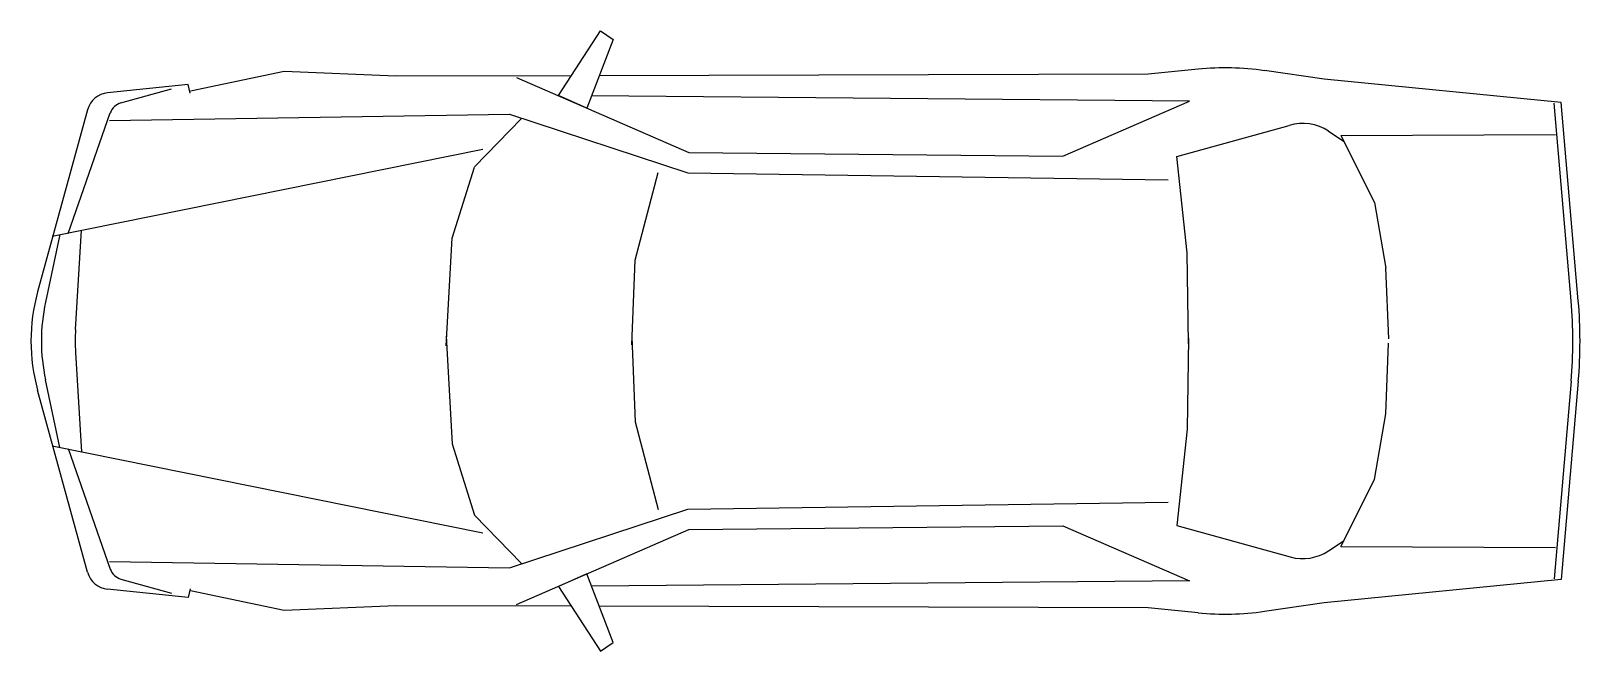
# Model space of a CAD drawing. Extents: x 18704 to 23786, y 26892 to 28925.
import ezdxf

# ---------------------------------------------------------------- set-up
doc = ezdxf.new("R2010")
doc.units = 0
doc.header["$LTSCALE"] = 100
doc.header["$MEASUREMENT"] = 0
doc.layers.add('LX-CAR', color=6, linetype='CONTINUOUS')

msp = doc.modelspace()

# ---------------------------------------------------------------- linework, layer by layer
at = {"layer": 'LX-CAR'}
for p, q in [((20434.2, 28713), (20572.3, 28925.1)), ((20572.3, 28925.1), (20613.7, 28896.7)), ((20613.7, 28896.7), (20527.4, 28672.4)), ((19534.6, 28792), (19227.7, 28728.1)), ((19900.6, 28776.5), (19534.6, 28792)), ((20476.6, 28778.1), (19900.7, 28776.5)), ((20296.7, 28773), (20862.3, 28526.4)), ((22368.4, 28783.4), (20568.2, 28778.4)), ((22532.6, 28799.6), (22368.4, 28783.4)), ((22946.4, 28767.2), (22750.6, 28795)), ((23723.6, 28690.1), (22946.4, 28767.2)), ((19219.5, 28749.5), (18955.5, 28722.6)), ((18998.8, 28689.1), (19165.4, 28735.3)), ((19226.4, 28721.3), (19219.5, 28749.5)), ((20527.4, 28672.4), (20434.2, 28713)), ((22504.3, 28695.2), (20542.7, 28712)), ((18889.7, 28667), (18725.8, 28069.7)), ((22089.3, 28514.6), (22504.3, 28695.2)), ((23756.3, 28039.7), (23700.2, 28688.9)), ((23779.8, 28039.7), (23723.6, 28690.1)), ((18826.4, 28260.8), (18964.4, 28656.9)), ((18961.9, 28631.7), (20273.3, 28652.3)), ((20159.4, 28479.1), (20312.8, 28637.8)), ((20273.3, 28652.3), (20859.2, 28459.6)), ((22462.9, 28513.1), (22831.8, 28615.6)), ((22834.7, 28616.4), (22835.1, 28616.5)), ((22960.6, 28596.4), (23011.4, 28562.5)), ((23001.4, 28582.6), (23705.1, 28585.1)), ((23001.4, 28582.6), (23110.8, 28362.5)), ((18773.1, 28252.6), (20185.9, 28537.5)), ((20862.3, 28526.4), (22089.3, 28514.6)), ((22497.3, 28197.9), (22462.9, 28513.1)), ((20086.2, 28245.2), (20159.4, 28479)), ((20686, 28174), (20761.6, 28461)), ((20859.2, 28459.6), (22434.8, 28437.2)), ((23110.8, 28362.5), (23148.1, 28146.8)), ((18799.2, 28257.4), (18751.8, 28036.1)), ((18850.3, 27945.9), (18870.3, 28271.6)), ((20066.6, 27892.1), (20086.2, 28245.2)), ((20674.9, 27895.3), (20686, 28174)), ((22501.2, 27898.7), (22497.3, 28197.9)), ((23147.4, 28146.8), (23157.3, 27915.7)), ((20066.6, 27924.7), (20086.2, 27571.6)), ((20674.9, 27921.5), (20686, 27642.8)), ((22501.2, 27918.1), (22497.3, 27618.9)), ((23148.1, 27670), (23157.3, 27901.1)), ((18850.3, 27870.9), (18870.3, 27545.2)), ((18889.7, 27149.8), (18725.8, 27747.1)), ((18799.2, 27559.4), (18751.8, 27780.7)), ((23756.3, 27777.1), (23700.2, 27127.9)), ((23779.8, 27777.1), (23723.6, 27126.7)), ((20686, 27642.8), (20761.6, 27355.8)), ((23110.8, 27454.3), (23148.1, 27670)), ((22497.3, 27618.9), (22462.9, 27303.7)), ((18773.1, 27564.2), (20185.9, 27279.3)), ((18826.4, 27556), (18964.4, 27159.9)), ((20086.2, 27571.6), (20159.4, 27337.7)), ((23001.4, 27234.2), (23110.8, 27454.3)), ((20273.3, 27164.5), (20859.2, 27357.2)), ((20859.2, 27357.2), (22434.8, 27379.6)), ((20159.4, 27337.7), (20312.8, 27179)), ((20296.7, 27043.8), (20862.3, 27290.4)), ((20862.3, 27290.4), (22089.3, 27302.2)), ((22089.3, 27302.2), (22504.3, 27121.6)), ((22462.9, 27303.7), (22835.1, 27200.3)), ((22960.6, 27220.4), (23011.4, 27254.3)), ((23001.4, 27234.2), (23705.1, 27231.7)), ((18961.9, 27185.1), (20273.3, 27164.5)), ((20527.4, 27144.4), (20434.2, 27103.8)), ((20613.7, 26920.1), (20527.4, 27144.4)), ((19219.5, 27067.3), (18955.5, 27094.2)), ((18998.8, 27127.7), (19165.4, 27081.5)), ((19226.4, 27095.5), (19219.5, 27067.3)), ((19534.6, 27024.8), (19227.7, 27088.7)), ((20434.2, 27103.8), (20572.3, 26891.7)), ((22504.3, 27121.6), (20542.7, 27104.8)), ((23723.6, 27126.7), (22946.4, 27049.6)), ((19900.7, 27040.3), (19534.6, 27024.8)), ((20476.6, 27038.6), (19900.7, 27040.3)), ((22368.4, 27033.4), (20568.2, 27038.4)), ((22532.6, 27017.2), (22368.4, 27033.4)), ((22946.4, 27049.6), (22750.6, 27021.8)), ((20572.3, 26891.7), (20613.7, 26920.1))]:
    msp.add_line(p, q, dxfattribs=at)
for centre, radius, start, end in [((22622.2, 27889.6), 914.4, 81.9284, 95.6257), ((18963.2, 28646.8), 76.2, 95.8102, 164.6615), ((19012.4, 28640.1), 50.8, 105.4862, 160.7894), ((22875.9, 28469.7), 152.4, 56.264, 106.8198), ((19313.7, 27908.4), 609.6, 164.6615, 195.3385), ((19347.9, 27908.4), 609.6, 167.9052, 192.0948), ((22237.9, 27908.4), 1524, 355.0592, 4.9408), ((22261.5, 27908.4), 1524, 355.0592, 4.9408), ((19458.7, 27908.4), 609.6, 176.4735, 183.5265), ((22875.9, 27347.1), 152.4, 254.4694, 303.7359), ((18963.2, 27170), 76.2, 195.3385, 264.1898), ((19012.4, 27176.7), 50.8, 199.2106, 254.5138), ((22622.2, 27927.2), 914.4, 264.3743, 278.0716)]:
    msp.add_arc(centre, radius, start, end, dxfattribs=at)

doc.saveas('drawing.dxf')
